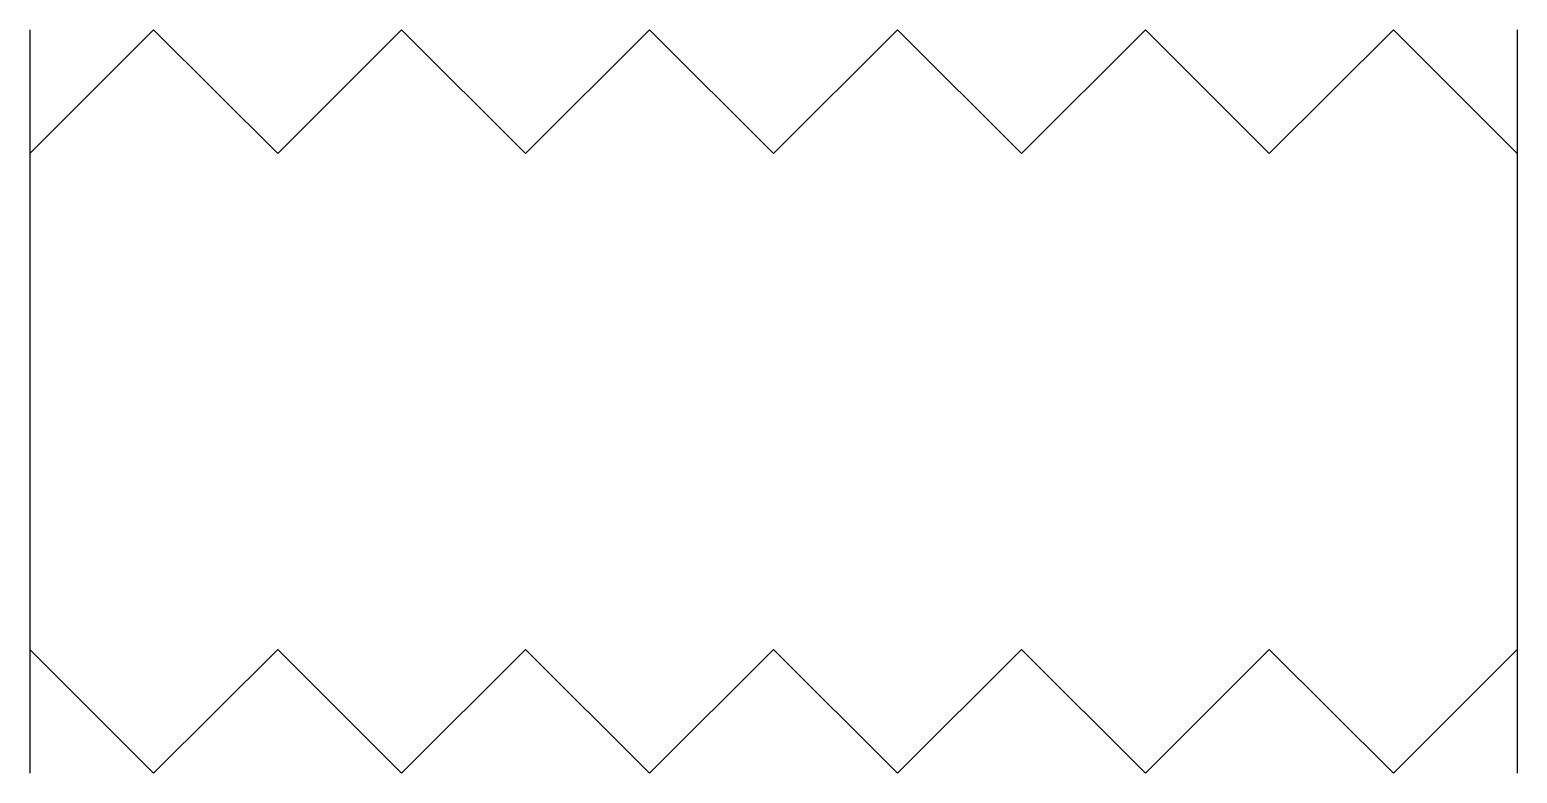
# Model space of a CAD drawing. Header units: millimetres. Extents: x -0.5 to 0.5, y -0.25 to 0.25.
import ezdxf

# ---------------------------------------------------------------- set-up
doc = ezdxf.new("R2010")
doc.units = ezdxf.units.MM

msp = doc.modelspace()

# ---------------------------------------------------------------- linework, layer by layer
for p, q in [((-0.5, 0.1667), (-0.4167, 0.25)), ((-0.5, 0.25), (-0.5, -0.25)), ((-0.4167, 0.25), (-0.3333, 0.1667)), ((-0.3333, 0.1667), (-0.25, 0.25)), ((-0.25, 0.25), (-0.1667, 0.1667)), ((-0.1667, 0.1667), (-0.0833, 0.25)), ((-0.0833, 0.25), (0, 0.1667)), ((0, 0.1667), (0.0833, 0.25)), ((0.0833, 0.25), (0.1667, 0.1667)), ((0.1667, 0.1667), (0.25, 0.25)), ((0.25, 0.25), (0.3333, 0.1667)), ((0.3333, 0.1667), (0.4167, 0.25)), ((0.4167, 0.25), (0.5, 0.1667)), ((0.5, 0.25), (0.5, -0.25)), ((-0.5, -0.1667), (-0.4167, -0.25)), ((-0.4167, -0.25), (-0.3333, -0.1667)), ((-0.3333, -0.1667), (-0.25, -0.25)), ((-0.25, -0.25), (-0.1667, -0.1667)), ((-0.1667, -0.1667), (-0.0833, -0.25)), ((-0.0833, -0.25), (0, -0.1667)), ((0, -0.1667), (0.0833, -0.25)), ((0.0833, -0.25), (0.1667, -0.1667)), ((0.1667, -0.1667), (0.25, -0.25)), ((0.25, -0.25), (0.3333, -0.1667)), ((0.3333, -0.1667), (0.4167, -0.25)), ((0.4167, -0.25), (0.5, -0.1667))]:
    msp.add_line(p, q)

doc.saveas('drawing.dxf')
